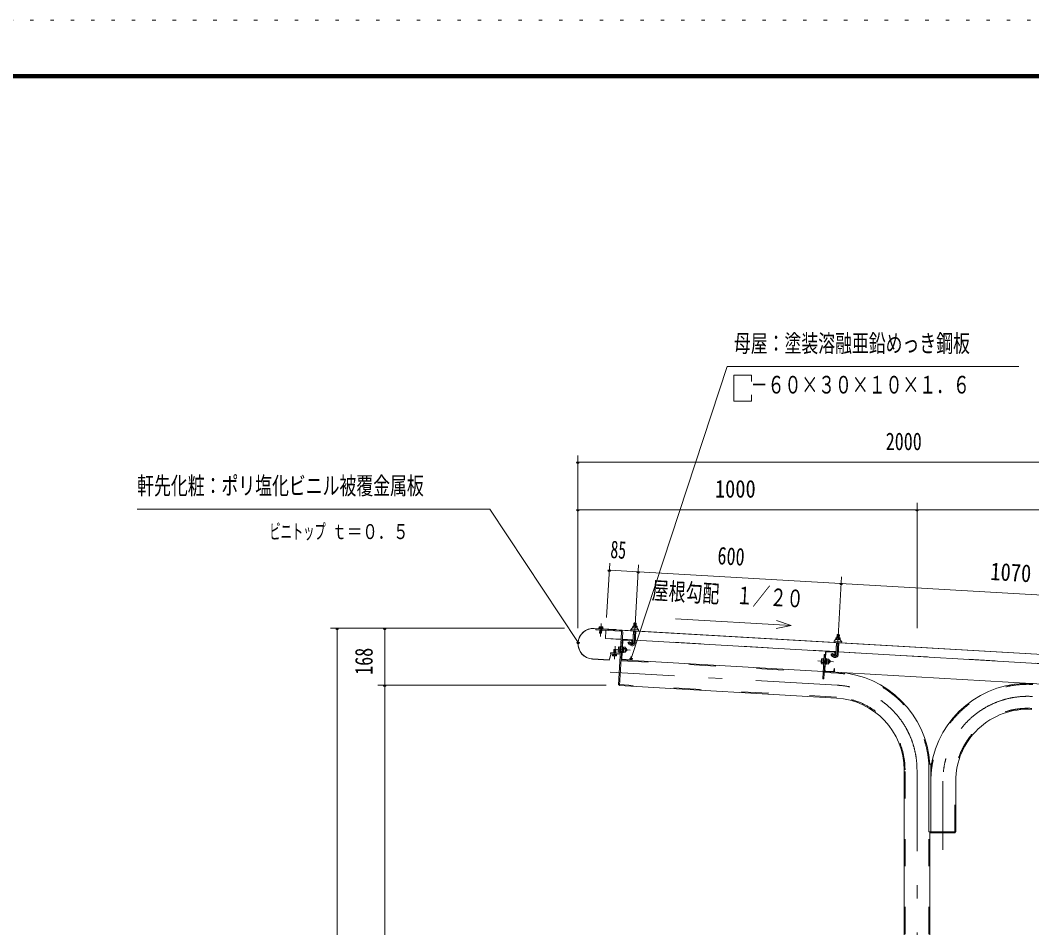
# Model space of a CAD drawing. Units: millimetres, scale not verified. Extents: x -22476 to 22466, y -10500 to 10500.
# Drawn here: x 8892 to 16351, y 3806 to 10500 of the extents above; entities that cross this region are included whole.
import ezdxf
from ezdxf.enums import TextEntityAlignment as Align

# ---------------------------------------------------------------- set-up
doc = ezdxf.new("R2010")
doc.units = ezdxf.units.MM
doc.header["$LTSCALE"] = 50
for name, pattern in [('USER2', [10, 4, -6]), ('USER3', [24, 12, -5, 2, -5]), ('USER4', [3, 0.5, -2.5])]:
    doc.linetypes.add(name, pattern=pattern)
for name, color, linetype, lineweight in [('0-6_2-0BOLD', 7, 'Continuous', 18), ('0-7_2-1HIDDEN', 3, 'USER2', 18), ('0-8_2-2CENTER', 3, 'USER3', 18), ('0-9_2-4THIN', 4, 'Continuous', 18), ('0-A_2-5DIM', 3, 'Continuous', 18), ('0-C_F-F', 5, 'Continuous', 18), ('0-D_F-E_J_ADD', 5, 'USER4', 18)]:
    doc.layers.add(name, color=color, linetype=linetype, lineweight=lineweight)
doc.styles.add('ＭＳ ゴシック', font='')
doc.styles.get('ＭＳ ゴシック').set_extended_font_data('MS Gothic')

msp = doc.modelspace()

# ---------------------------------------------------------------- linework, layer by layer
at = {"layer": '0-6_2-0BOLD'}
for p, q in [((13434.72, 6051.62), (13417.87, 6052.6)), ((13119.83, 6013.78), (17889.41, 5738.77)), ((13135.97, 6011.6), (13135.51, 6003.61)), ((13135.51, 6003.61), (13322.21, 5992.85)), ((17853.15, 5739.61), (13135.97, 6011.6)), ((13164.31, 5981.41), (13179.28, 5980.56)), ((13166.57, 6016.34), (13167.07, 6025.06)), ((13180.45, 6001.02), (13179.28, 5980.56)), ((13181.48, 6024.24), (13180.98, 6015.52)), ((13210.85, 6007.28), (13210.93, 6008.53)), ((13326.91, 5987.57), (13304.46, 5598.2)), ((13312.15, 5592.5), (13334.9, 5987.11)), ((13414.58, 5995.54), (13409.54, 5908.24)), ((13413.19, 5971.37), (13430.03, 5970.39)), ((13416.9, 6030.27), (13416.16, 6017.48)), ((13426.39, 5907.27), (13431.42, 5994.56)), ((13432.38, 6016.54), (13433.11, 6029.34)), ((13330.32, 5907.73), (13322.33, 5908.19)), ((13335.3, 5924.47), (13327.58, 5790.69)), ((13406.64, 5928.37), (13331.76, 5932.69)), ((13339.52, 5928.23), (13398.42, 5924.84)), ((13410.69, 5928.15), (13356.14, 5931.29)), ((14908.2, 5841.79), (13427.54, 5927.18)), ((14892.97, 5919.66), (14949.13, 5916.42)), ((14907.06, 5821.9), (14912.09, 5909.19)), ((14913.68, 5931.14), (14914.42, 5943.92)), ((14928.94, 5908.22), (14923.91, 5820.93)), ((14930.63, 5942.99), (14929.89, 5930.21)), ((14932.23, 5965.28), (14931.01, 5944.23)), ((13267.6, 5813.46), (13268.11, 5822.18)), ((13282.52, 5821.34), (13282.01, 5812.61)), ((13284.85, 5856.26), (13283.58, 5834.55)), ((13302.93, 5849.83), (13314.92, 5849.13)), ((13316, 5867.87), (13304.01, 5868.56)), ((13336.65, 5878.57), (13332.66, 5878.79)), ((13340.42, 5857.06), (13335.14, 5852.36)), ((13340.71, 5862.05), (13335.43, 5857.35)), ((13341.55, 5876.53), (13336.55, 5876.82)), ((13339.88, 5847.69), (13354.37, 5846.86)), ((13355.45, 5865.59), (13340.96, 5866.43)), ((13355.99, 5874.96), (13341.5, 5875.79)), ((13362.21, 5865.82), (13361.06, 5845.86)), ((14825.09, 5704.35), (14832.81, 5838.13)), ((14837.03, 5841.89), (14895.94, 5838.5)), ((14908.21, 5841.8), (14853.65, 5844.95)), ((14882.06, 5828.22), (14898.35, 5817.52)), ((14899.7, 5834.27), (14898.72, 5817.3)), ((14910.7, 5885.02), (14927.55, 5884.05)), ((17578.77, 5687.81), (14925.05, 5840.83)), ((13323.13, 5782.94), (14812.65, 5697.05)), ((13331.34, 5786.47), (13390.25, 5783.07)), ((14812.43, 5762.79), (14800.44, 5763.49)), ((14813.52, 5781.53), (14801.53, 5782.21)), ((14811.75, 5750.94), (14815.74, 5750.71)), ((14831.72, 5749.79), (14827.73, 5750.02)), ((14832.65, 5766.02), (14837.93, 5770.72)), ((14838.22, 5775.71), (14832.94, 5771.01)), ((14834.06, 5790.47), (14839.06, 5790.19)), ((14851.88, 5760.52), (14837.4, 5761.35)), ((14838.47, 5780.09), (14852.96, 5779.25)), ((14853.5, 5788.62), (14839.02, 5789.45)), ((14820.64, 5696.59), (17665.91, 5532.54)), ((14887.76, 5696.73), (14828.86, 5700.13)), ((14891.98, 5700.49), (14892.96, 5717.46)), ((14892.96, 5717.47), (14896.96, 5717.24)), ((14896.96, 5717.24), (14895.98, 5700.26)), ((13304.47, 5598.2), (13312.44, 5597.74)), ((14910.08, 5500.37), (13312.15, 5592.5)), ((15607.47, 5013.56), (15592.47, 5013.56)), ((15607.47, 5013.56), (15607.47, 4513.56)), ((15409.22, 259.93), (15409.22, 4971.62)), ((15599.97, 4513.56), (15599.97, 259.93))]:
    msp.add_line(p, q, dxfattribs=at)
for points in [[(13433.5, 6030.57), (13434.72, 6051.62), (13432.07, 6054.6), (13420.83, 6055.24), (13417.87, 6052.6), (13416.65, 6031.54)], [(13124.93, 6014.74), (13285.91, 6005.46), (13285.84, 6004.21)], [(13188.19, 6015.11), (13188.68, 6023.84), (13186.58, 6025.22), (13162.12, 6026.61), (13159.86, 6025.47), (13159.37, 6016.75)], [(13179.28, 5980.56), (13176.65, 5978.21), (13166.66, 5978.77), (13164.31, 5981.41), (13165.47, 6001.89)], [(13323.77, 5933.15), (13206.97, 5939.88), (13210.39, 5999.3)], [(13451.62, 6002.76), (13441.4, 6016.03), (13407.14, 6018), (13395.46, 6006), (13394.99, 5997.92)], [(13395.46, 6006), (13451.62, 6002.76), (13451.15, 5994.68)], [(13408.05, 6017.95), (13408.79, 6030.74), (13411.04, 6031.86), (13439.12, 6030.24), (13441.22, 6028.86), (13440.48, 6016.08)], [(14914.17, 5945.2), (14915.38, 5966.25), (14932.23, 5965.28), (14929.58, 5968.26), (14918.35, 5968.9), (14915.38, 5966.25)], [(13400.84, 5903.86), (13384.55, 5914.57), (13375.28, 5900.46), (13391.57, 5889.75)], [(13402.19, 5920.61), (13401.21, 5903.64), (13405.2, 5903.41), (13406.18, 5920.38)], [(14948.67, 5908.34), (14949.13, 5916.42), (14938.91, 5929.68), (14904.66, 5931.66), (14892.97, 5919.66), (14892.51, 5911.57)], [(14937.99, 5929.74), (14938.73, 5942.52), (14936.63, 5943.9), (14908.55, 5945.52), (14906.31, 5944.4), (14905.57, 5931.61)], [(13305.57, 5825.27), (13305.5, 5824.03), (13250.6, 5827.19), (13235.38, 5780.49), (13111.83, 5787.61)], [(13111.91, 5788.86), (13234.49, 5781.79), (13249.7, 5828.5)], [(13312.98, 5832.86), (13246.13, 5836.72), (13245.67, 5828.73), (13312.52, 5824.87)], [(13260.91, 5822.6), (13260.4, 5813.88), (13262.51, 5812.5), (13286.96, 5811.06), (13289.22, 5812.19), (13289.73, 5820.92)], [(13268.61, 5835.42), (13269.88, 5857.14), (13272.52, 5859.49), (13282.51, 5858.9), (13284.85, 5856.26), (13269.88, 5857.14)], [(13314.38, 5839.77), (13302.39, 5840.46), (13300.83, 5843.57), (13302.64, 5875.02), (13304.55, 5877.93), (13316.54, 5877.23)], [(13320.68, 5879.49), (13316.69, 5879.71), (13314.24, 5837.29), (13318.23, 5837.06)], [(13336.65, 5878.57), (13334.21, 5836.13), (13330.21, 5836.36)], [(13334.31, 5837.88), (13339.3, 5837.59), (13341.55, 5876.53)], [(13339.34, 5838.33), (13353.83, 5837.49), (13355.74, 5840.4), (13357.55, 5871.85), (13355.99, 5874.96)], [(13356.07, 5846.14), (13361.06, 5845.86), (13365.02, 5849.38), (13365.74, 5861.86), (13362.21, 5865.82), (13357.22, 5866.11)], [(14828.82, 5838.36), (14817.48, 5641.7), (14809.49, 5642.15), (14819.85, 5821.85), (14827.84, 5821.39)], [(14882.06, 5828.22), (14872.8, 5814.12), (14889.09, 5803.41)], [(14898.72, 5817.3), (14902.71, 5817.07), (14903.69, 5834.04)], [(13394.47, 5786.83), (13395.45, 5803.8), (13399.45, 5803.58), (13398.47, 5786.6)], [(14814.05, 5790.89), (14802.06, 5791.59), (14800.15, 5788.67), (14798.34, 5757.23)], [(14798.34, 5757.23), (14799.91, 5754.12), (14811.89, 5753.42)], [(14811.75, 5750.94), (14814.2, 5793.37), (14818.19, 5793.15)], [(14831.72, 5749.79), (14834.17, 5792.22), (14830.17, 5792.45)], [(14839.06, 5790.19), (14836.81, 5751.25), (14831.82, 5751.54)], [(14836.85, 5751.99), (14851.34, 5751.15), (14853.25, 5754.06), (14855.06, 5785.51), (14853.5, 5788.62)], [(14854.73, 5779.77), (14859.72, 5779.48), (14858.57, 5759.51), (14853.58, 5759.8)], [(14859.72, 5779.48), (14863.25, 5775.52), (14862.53, 5763.04), (14858.57, 5759.51)], [(15592.47, 5013.56), (15592.47, 4513.56), (15790.71, 4513.56), (15790.71, 4888.56)], [(15605.34, 4513.56), (15605.34, 4505.56), (15785.34, 4505.56), (15785.34, 4513.56)]]:
    msp.add_lwpolyline(points, dxfattribs=at)
for points in [[(13189.15, 6011.05), (13157.95, 6012.82), (13158.18, 6016.81), (13189.38, 6015.05)], [(13259.95, 5826.67), (13291.15, 5824.84), (13290.92, 5820.85), (13259.72, 5822.67)]]:
    msp.add_lwpolyline(points, close=True, dxfattribs=at)
for centre, radius, start, end in [((13118.39, 5901.18), 113.75, 86.69978, 266.69978), ((13118.39, 5901.18), 112.5, 86.69995, 266.69978), ((13163.21, 6020.74), 5.79, 48.2068, 86.75304), ((13173.14, 6004.67), 21.27, 66.92171, 106.58215), ((13184.82, 6019.52), 5.79, 86.75304, 125.28447), ((13321.92, 5987.86), 5, 356.70522, 86.69814), ((13321.92, 5987.86), 13, 356.70187, 86.69814), ((13412.51, 6024.58), 7.19, 52.31572, 112.31572), ((13423.53, 6004.23), 26.87, 69.11201, 104.28793), ((13436.82, 6023.18), 7.19, 61.08423, 121.08423), ((13339.29, 5924.24), 8, 86.69814, 176.69814), ((13339.29, 5924.24), 4, 86.69814, 176.69814), ((13403.93, 5908.56), 22.5, 236.69998, 356.69998), ((13398.19, 5920.84), 4, 356.69788, 86.70256), ((13398.19, 5920.84), 8, 356.69826, 86.70035), ((13403.93, 5908.56), 5.62, 236.69998, 356.69998), ((14910.02, 5938.24), 7.19, 52.31572, 112.31572), ((14921.04, 5917.89), 26.87, 69.11201, 104.28793), ((14934.34, 5936.84), 7.19, 61.08423, 121.08423), ((13308.1, 5844.83), 7.19, 135.97307, 176.69989), ((13327.84, 5857.79), 26.15, 155.67448, 197.7253), ((13309.72, 5872.93), 7.19, 176.69989, 217.42671), ((13313.27, 5837.85), 13, 266.69919, 289.32019), ((13313.27, 5837.85), 5, 266.69731, 356.70502), ((13330.54, 5857.63), 26.15, 335.67448, 17.7253), ((13348.66, 5842.49), 7.19, 356.69989, 37.42671), ((13350.28, 5870.59), 7.19, 315.97307, 356.69989), ((14836.8, 5837.9), 8, 86.69814, 176.69635), ((14836.8, 5837.9), 4, 86.69814, 176.69814), ((14901.44, 5822.22), 22.5, 236.69998, 356.69998), ((14895.7, 5834.5), 4, 356.69814, 86.69814), ((14895.7, 5834.5), 8, 356.69814, 86.69814), ((14901.44, 5822.22), 5.62, 236.69998, 356.69998), ((13264.27, 5818.19), 5.79, 266.64542, 305.19165), ((13275.98, 5833.01), 21.27, 246.8172, 286.47765), ((13285.88, 5816.93), 5.79, 228.11237, 266.6438), ((13331.57, 5790.46), 8, 176.69788, 266.70256), ((13331.57, 5790.46), 4, 176.69788, 266.70256), ((13390.48, 5787.06), 8, 266.70256, 356.69814), ((13390.48, 5787.06), 4, 266.70256, 356.69814), ((14805.62, 5758.48), 7.19, 135.97307, 176.69989), ((14825.35, 5771.44), 26.15, 155.67448, 197.7253), ((14807.24, 5786.59), 7.19, 176.69989, 217.42671), ((14828.05, 5771.29), 26.15, 335.67448, 17.7253), ((14846.17, 5756.15), 7.19, 356.69989, 37.42671), ((14847.79, 5784.25), 7.19, 315.97307, 356.69989), ((14829.09, 5704.12), 8, 176.69814, 266.69814), ((14829.09, 5704.12), 4, 176.69814, 266.69814), ((14887.99, 5700.72), 8, 266.69814, 356.69839), ((14887.99, 5700.72), 4, 266.69814, 356.69762), ((14879.59, 4971.62), 720.38, 3.33707, 86.70007), ((16320.34, 4888.56), 720.38, 86.70003, 171.72519), ((14879.59, 4971.62), 529.62, 0, 86.7), ((16320.34, 4888.56), 529.62, 86.7, 180)]:
    msp.add_arc(centre, radius, start, end, dxfattribs=at)
at = {"layer": '0-7_2-1HIDDEN'}
for p, q in [((13323.85, 5934.39), (13207.04, 5941.13)), ((13410.76, 5929.38), (13331.83, 5933.93)), ((14908.28, 5843.05), (13427.61, 5928.42)), ((17578.84, 5689.06), (14925.12, 5842.08)), ((13322.73, 5775.95), (14812.25, 5690.06)), ((14820.24, 5689.6), (14920.66, 5683.81)), ((14910.48, 5507.36), (13312.55, 5599.49)), ((15416.21, 259.93), (15416.21, 4971.62)), ((15783.71, 4513.56), (15783.71, 4888.56)), ((15592.96, 259.93), (15592.96, 4513.56))]:
    msp.add_line(p, q, dxfattribs=at)
for centre, radius, start, end in [((14879.59, 4971.62), 713.38, 2.14293, 86.70006), ((16320.34, 4888.56), 713.38, 86.98364, 177.85976), ((14879.59, 4971.62), 536.62, 0, 86.7), ((16320.34, 4888.56), 536.62, 86.7, 180)]:
    msp.add_arc(centre, radius, start, end, dxfattribs=at)
at = {"layer": '0-8_2-2CENTER'}
for p, q in [((13170.24, 5953.53), (13175.76, 6050.88)), ((13428.07, 6083), (13417.97, 5907.76)), ((14915.48, 5821.41), (14925.59, 5996.66)), ((13396.21, 5896.81), (13371.66, 5912.93)), ((13278.97, 5884.15), (13273.27, 5786.82)), ((13390.34, 5854.19), (13276.78, 5860.73)), ((14869.17, 5826.59), (14893.72, 5810.47)), ((14887.85, 5767.84), (14774.29, 5774.39)), ((14915.57, 5595.58), (13243.34, 5692.01)), ((15504.59, 4971.62), (15504.59, -718.2)), ((15695.34, 4888.56), (15695.34, 4380.56))]:
    msp.add_line(p, q, dxfattribs=at)
for centre, radius, start, end in [((13403.93, 5908.56), 14.06, 236.69998, 356.69759), ((14901.44, 5822.22), 14.06, 236.69998, 356.69759), ((14879.59, 4971.62), 625, 0, 86.69983), ((16320.34, 4888.56), 625, 86.70003, 180)]:
    msp.add_arc(centre, radius, start, end, dxfattribs=at)
at = {"layer": '0-9_2-4THIN'}
for p, q in [((13419.48, 6054.02), (13418.17, 6031.45)), ((13431.98, 6030.66), (13433.28, 6053.23)), ((13167.47, 6001.77), (13166.19, 5979.3)), ((13177.17, 5978.68), (13178.45, 6001.14)), ((13414.7, 5971.28), (13416.1, 5995.45)), ((13429.9, 5994.65), (13428.51, 5970.48)), ((14916.99, 5967.68), (14915.69, 5945.11)), ((14929.5, 5944.32), (14930.8, 5966.89)), ((14912.22, 5884.94), (14913.61, 5909.1)), ((14927.42, 5908.31), (14926.03, 5884.14)), ((13271.99, 5859.02), (13270.6, 5835.31)), ((13281.59, 5834.67), (13282.97, 5858.37)), ((13363.7, 5848.21), (13356.21, 5848.64)), ((13357.08, 5863.61), (13364.57, 5863.18)), ((14853.73, 5762.3), (14861.21, 5761.86)), ((14862.08, 5776.84), (14854.59, 5777.27))]:
    msp.add_line(p, q, dxfattribs=at)
at = {"layer": '0-A_2-5DIM'}
for p, q in [((14283.38, 7689.92), (14283.38, 7736.74)), ((13014.58, 7239.93), (12994.58, 7239.93)), ((13004.58, 6014.93), (13004.58, 7289.93)), ((13004.58, 7239.93), (18004.59, 7239.93)), ((15504.59, 6939.93), (15504.59, 6014.93)), ((13014.58, 6889.93), (12994.58, 6889.93)), ((13004.58, 6889.93), (18004.59, 6889.93)), ((15514.59, 6889.93), (15494.59, 6889.93)), ((13215.92, 6095.22), (13238.95, 6494.55)), ((13246.07, 6444.64), (13226.07, 6444.64)), ((13236.07, 6444.64), (17828.44, 6179.84)), ((13428.07, 6082.99), (13451.1, 6482.32)), ((13458.22, 6432.4), (13438.22, 6432.4)), ((14925.59, 5996.66), (14948.61, 6395.98)), ((14955.73, 6346.06), (14935.73, 6346.06)), ((14575.55, 6036.29), (13723.46, 6085.42)), ((14468.74, 6071.61), (14575.55, 6036.29)), ((11179.58, 6014.93), (12904.56, 6014.93)), ((11239.58, 6014.93), (11219.58, 6014.93)), ((11229.58, -950.06), (11229.58, 6014.93)), ((11589.58, 6014.93), (11569.58, 6014.93)), ((11579.58, 6014.93), (11579.58, -530.06)), ((14575.55, 6036.29), (14465.39, 6013.47)), ((13015.67, 5910.39), (12995.67, 5910.39)), ((13406.72, 5793.16), (13386.72, 5793.16)), ((13212.08, 5594.93), (11529.58, 5594.93)), ((11589.58, 5594.93), (11569.58, 5594.93))]:
    msp.add_line(p, q, dxfattribs=at)
for points in [[(13396.72, 5793.16), (14104.59, 7944.93), (16254.59, 7944.93)], [(14283.38, 7689.92), (14154.59, 7689.92), (14154.59, 7881.36), (14283.38, 7881.36), (14283.38, 7834.55)], [(9754.59, 6894.93), (12354.59, 6894.93), (13005.63, 5910.4)]]:
    msp.add_lwpolyline(points, dxfattribs=at)
for centre in [(13004.58, 7239.93), (13004.58, 6889.93), (15504.59, 6889.93), (13236.07, 6444.64), (13448.22, 6432.4), (14945.73, 6346.06), (11229.58, 6014.93), (11579.58, 6014.93), (13005.67, 5910.39), (13396.72, 5793.16), (11579.58, 5594.93)]:
    msp.add_arc(centre, 10, 180, 0, dxfattribs=at)
at = {"layer": '0-C_F-F'}
for points in [[(21966.01, -10000), (-6733.99, -10000), (-6733.99, 10100), (21966.01, 10100)], [(21963.5, -9997.5), (-6731.49, -9997.5), (-6731.49, 10097.5), (21963.5, 10097.5)], [(21961, -9995), (21961, 10095), (-6728.99, 10095), (-6728.99, -9995)], [(21958.5, -9992.5), (-6726.49, -9992.5), (-6726.49, 10092.5), (21958.5, 10092.5)], [(21956.01, -9990), (21956.01, 10090), (-6723.99, 10090), (-6723.99, -9990)], [(21953.5, -9987.5), (-6721.49, -9987.5), (-6721.49, 10087.5), (21953.5, 10087.5)], [(21951, -9985), (21951, 10085), (-6718.99, 10085), (-6718.99, -9985)], [(21948.51, -9982.5), (-6716.49, -9982.5), (-6716.49, 10082.5), (21948.51, 10082.5)], [(21946, -9980), (-6713.99, -9980), (-6713.99, 10080), (21946, 10080)], [(21943.51, -9977.5), (-6711.49, -9977.5), (-6711.49, 10077.5), (21943.51, 10077.5)], [(21941, -9975), (21941, 10075), (-6708.99, 10075), (-6708.99, -9975)]]:
    msp.add_lwpolyline(points, close=True, dxfattribs=at)
at = {"layer": '0-D_F-E_J_ADD'}
msp.add_lwpolyline([(22466.01, -10500), (-7233.99, -10500), (-7233.99, 10500), (22466.01, 10500)], close=True, dxfattribs=at)

# ---------------------------------------------------------------- texts
at = {"layer": '0-A_2-5DIM', "color": 7, "style": 'ＭＳ ゴシック'}
for s, height, width, p in [('母屋：塗装溶融亜鉛めっき鋼板', 130.2, 0.7, (14154.59, 8012.69)), ('\u3000－６０×３０×１０×１．６', 130.2, 0.7, (14154.59, 7707.69)), ('2000', 130.2, 0.75, (15274.05, 7289.93)), ('軒先化粧：ポリ塩化ビニル被覆金属板', 130.2, 0.7, (9754.59, 6962.69)), ('1000', 130.2, 0.85, (14014.28, 6939.93)), ('ビニトップ ', 110.7, 0.55, (10729.59, 6639.93)), ('ｔ＝０．５', 110.7, 0.75, (11188.87, 6639.93))]:
    msp.add_text(s, height=height, dxfattribs=dict(at, width=width)).set_placement(p, align=Align.BOTTOM_LEFT)
for s, rotation, width, p in [('85', 356.7, 0.65, (13239.25, 6494.54)), ('600', 356.7, 0.75, (14028.53, 6449.03)), ('1070', 356.7, 0.85, (16040.49, 6333.02)), ('屋根勾配\u3000１／２０', 356.7, 0.7, (13544.68, 6192.53)), ('168', 90, 0.75, (11529.58, 5672.07))]:
    msp.add_text(s, height=130.2, rotation=rotation, dxfattribs=dict(at, width=width)).set_placement(p, align=Align.BOTTOM_LEFT)

doc.saveas('drawing.dxf')
